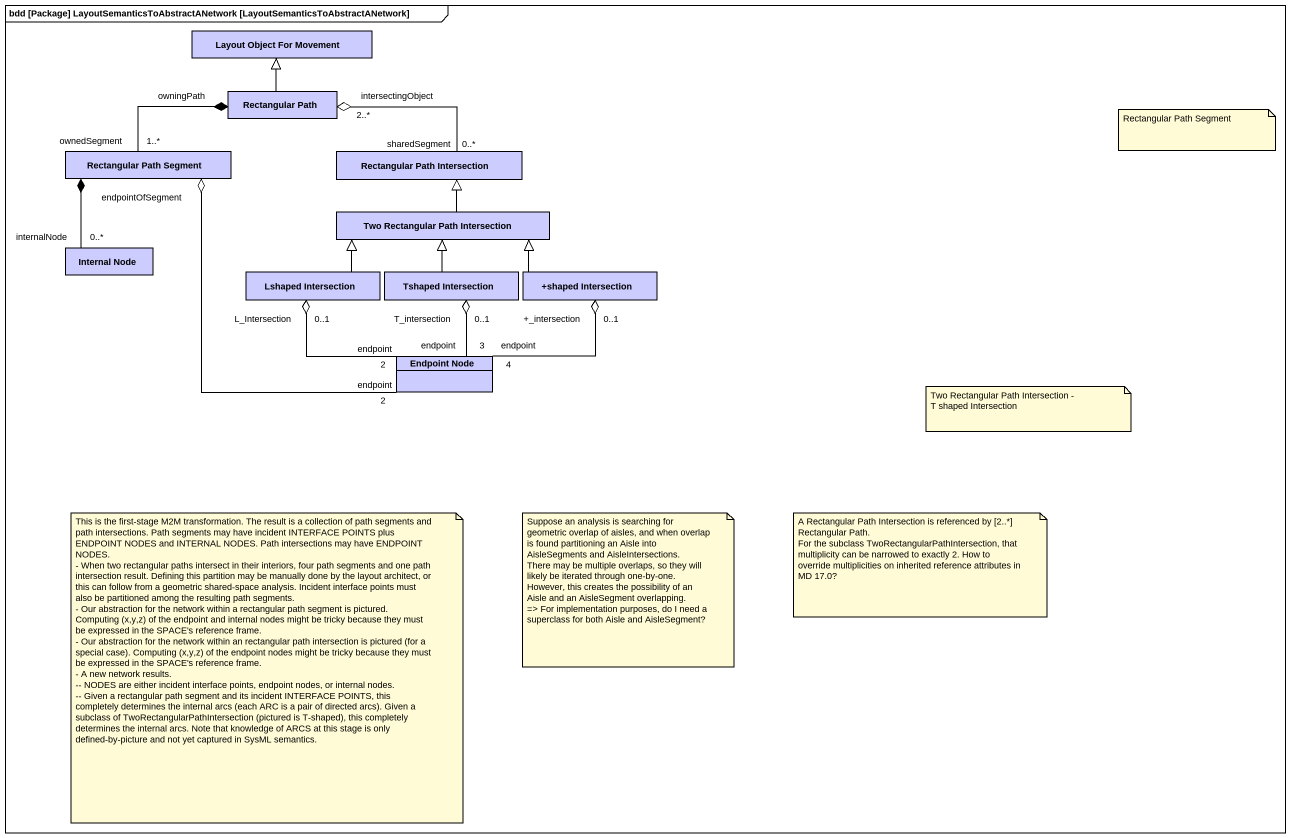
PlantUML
@startuml
mainframe bdd [Package] LayoutSemanticsToAbstractANetwork [LayoutSemanticsToAbstractANetwork]
hide circle
hide empty members
class "Layout Object For Movement" as Layout_Object_For_Movement #CCCCFF
class "Rectangular Path" as Rectangular_Path #CCCCFF
class "Rectangular Path Segment" as Rectangular_Path_Segment #CCCCFF
class "Rectangular Path Intersection" as Rectangular_Path_2 #CCCCFF
class "Two Rectangular Path Intersection" as Two_Rectangular_Path #CCCCFF
class "Internal Node" as Internal_Node #CCCCFF
class "Lshaped Intersection" as Lshaped_Intersection #CCCCFF
class "Tshaped Intersection" as Tshaped_Intersection #CCCCFF
class "+shaped Intersection" as shaped_Intersection #CCCCFF
class "Endpoint Node" as Endpoint_Node #CCCCFF
Rectangular_Path -up-|> Layout_Object_For_Movement
Rectangular_Path "owningPath" *-left- "ownedSegment\n1..*" Rectangular_Path_Segment
Rectangular_Path "intersectingObject\n2..*" o-right- "sharedSegment\n0..*" Rectangular_Path_2
Rectangular_Path_Segment *-- "internalNode\n0..*" Internal_Node
Rectangular_Path_Segment "endpointOfSegment" o-- "endpoint\n2" Endpoint_Node
Two_Rectangular_Path -up-|> Rectangular_Path_2
Lshaped_Intersection -right-|> Two_Rectangular_Path
Lshaped_Intersection "L_Intersection\n0..1" o-- "endpoint\n2" Endpoint_Node
Tshaped_Intersection -up-|> Two_Rectangular_Path
Tshaped_Intersection "T_intersection\n0..1" o-- "endpoint\n3" Endpoint_Node
shaped_Intersection -left-|> Two_Rectangular_Path
shaped_Intersection "+_intersection\n0..1" o-- "endpoint\n4" Endpoint_Node
note as N1
  Rectangular Path Segment
end note
note as N2
  Two Rectangular Path Intersection -
  T shaped Intersection
end note
note as N3
  This is the first-stage M2M transformation. The result is a collection of path segments and path intersections. Path segments may have incident INTERFACE POINTS plus ENDPOINT NODES and INTERNAL NODES. Path intersections may have ENDPOINT NODES.
  - When two rectangular paths intersect in their interiors, four path segments and one path intersection result. Defining this partition may be manually done by the layout architect, or this can follow from a geometric shared-space analysis. Incident interface points must also be partitioned among the resulting path segments.
  - Our abstraction for the network within a rectangular path segment is pictured. Computing (x,y,z) of the endpoint and internal nodes might be tricky because they must be expressed in the SPACE's reference frame.
  - Our abstraction for the network within an rectangular path intersection is pictured (for a special case). Computing (x,y,z) of the endpoint nodes might be tricky because they must be expressed in the SPACE's reference frame.
  - A new network results.
  ~-- NODES are either incident interface points, endpoint nodes, or internal nodes.
  ~-- Given a rectangular path segment and its incident INTERFACE POINTS, this completely determines the internal arcs (each ARC is a pair of directed arcs). Given a subclass of TwoRectangularPathIntersection (pictured is T-shaped), this completely determines the internal arcs. Note that knowledge of ARCS at this stage is only defined-by-picture and not yet captured in SysML semantics.
end note
note as N4
  Suppose an analysis is searching for geometric overlap of aisles, and when overlap is found partitioning an Aisle into AisleSegments and AisleIntersections.
  There may be multiple overlaps, so they will likely be iterated through one-by-one. However, this creates the possibility of an Aisle and an AisleSegment overlapping.
  ~=> For implementation purposes, do I need a superclass for both Aisle and AisleSegment?
end note
note as N5
  A Rectangular Path Intersection is referenced by [2..*] Rectangular Path.
  For the subclass TwoRectangularPathIntersection, that multiplicity can be narrowed to exactly 2. How to override multiplicities on inherited reference attributes in MD 17.0?
end note
@enduml
